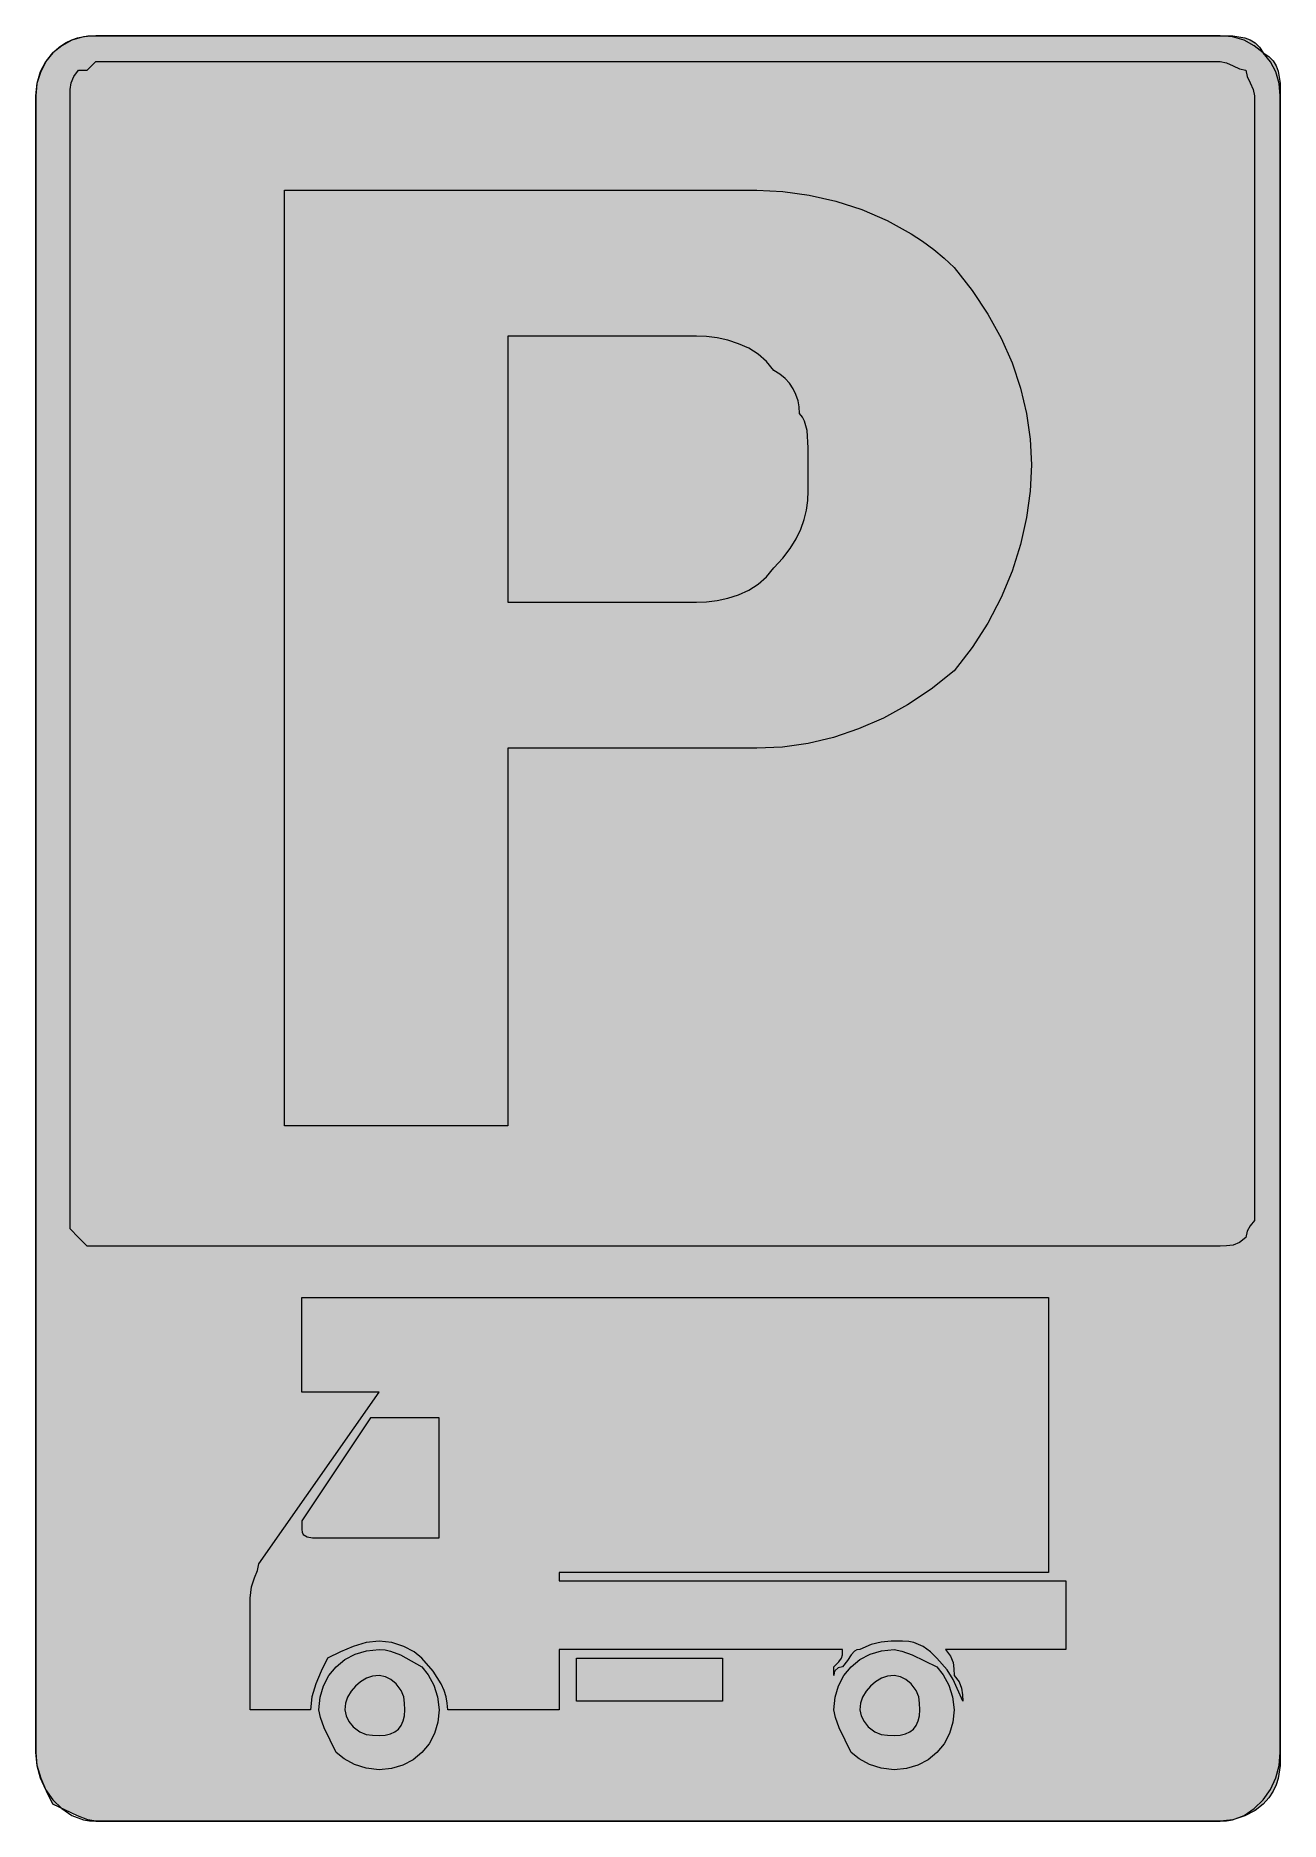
# Model space of a CAD drawing. Header units: metres. Extents: x 196 to 370, y 11 to 260.
import ezdxf

# ---------------------------------------------------------------- set-up
doc = ezdxf.new("R2010")
doc.units = ezdxf.units.M
for name, color, linetype, true_color in [('FILL_BLACK_000000', 7, 'Continuous', 0x000000), ('FILL_BLUE_0000FF', 7, 'Continuous', 0x0000ff), ('FILL_WHITE_FFFFFF', 7, 'Continuous', 0xffffff), ('STROKE_BLACK_000000', 7, 'Continuous', 0x000000)]:
    doc.layers.add(name, color=color, linetype=linetype, true_color=true_color)

msp = doc.modelspace()

# ---------------------------------------------------------------- hatches: boundary and pattern name
at = {"layer": 'FILL_BLACK_000000', "true_color": 0x000000}
h = msp.add_hatch(color=7, dxfattribs=at)
h.dxf.hatch_style = 1
h.paths.add_polyline_path([(308.52, 33.6), (308.65, 34.09), (308.67, 34.8), (269.07, 34.8), (269.07, 26.4), (253.47, 26.4), (253.41, 27.3), (253.25, 28.2), (252.96, 29.1), (252.57, 30), (251.45, 31.8), (249.87, 33.6), (248.76, 34.48), (247.32, 35.25), (245.65, 35.79), (243.87, 36), (242.07, 35.79), (240.27, 35.25), (238.47, 34.48), (236.67, 33.6), (235.79, 31.8), (235.02, 30), (234.48, 28.2), (234.27, 26.4), (225.87, 26.4), (225.87, 42), (226.06, 43.59), (226.47, 44.85), (226.88, 45.88), (227.07, 46.8), (243.87, 70.8), (233.07, 70.8), (233.07, 84), (337.47, 84), (337.47, 45.6), (269.07, 45.6), (269.07, 44.4), (339.87, 44.4), (339.87, 34.8), (323.07, 34.8), (323.76, 33.9), (324.12, 33), (324.25, 32.1), (324.27, 31.2), (324.96, 30.3), (325.32, 29.4), (325.45, 28.5), (325.47, 27.6), (324.12, 30.6), (323.28, 31.99), (321.87, 33.6), (320.95, 34.48), (319.92, 35.25), (318.66, 35.79), (317.92, 35.95), (317.07, 36), (315.46, 35.98), (314.07, 35.85), (312.68, 35.49), (311.07, 34.8), (310.67, 34.75), (310.36, 34.59), (309.87, 34.05), (309.38, 33.28), (308.67, 32.4), (308.07, 32.25), (307.66, 31.89), (307.52, 31.6), (307.47, 31.2), (307.47, 32.4), (308.16, 33.11), (308.52, 33.6)])
h.paths.add_polyline_path([(233.07, 51.6), (233.12, 51.2), (233.28, 50.91), (233.82, 50.55), (234.59, 50.42), (235.47, 50.4), (252.27, 50.4), (252.27, 67.2), (242.67, 67.2), (233.07, 52.8), (233.07, 51.6)], flags=16)
h = msp.add_hatch(color=7, dxfattribs=at)
h.dxf.hatch_style = 1
h.paths.add_polyline_path([(251.63, 23.06), (250.88, 21.63), (249.87, 20.4), (248.64, 19.39), (247.21, 18.64), (245.61, 18.16), (243.87, 18), (242.09, 18.21), (240.42, 18.75), (238.98, 19.52), (237.87, 20.4), (236.22, 23.85), (235.68, 25.29), (235.47, 26.4), (235.63, 28.14), (236.11, 29.74), (236.86, 31.17), (237.87, 32.4), (239.1, 33.41), (240.53, 34.16), (242.13, 34.64), (243.87, 34.8), (244.72, 34.75), (245.48, 34.59), (246.87, 34.05), (249.87, 32.4), (250.75, 31.29), (251.52, 29.85), (252.06, 28.18), (252.27, 26.4), (252.11, 24.66), (251.63, 23.06)])
h.paths.add_polyline_path([(247.32, 28.2), (246.96, 29.1), (246.27, 30), (245.52, 30.6), (244.75, 31.01), (243.87, 31.2), (242.97, 31.09), (242.11, 30.79), (241.3, 30.31), (240.57, 29.7), (239.96, 28.97), (239.48, 28.16), (239.18, 27.3), (239.07, 26.4), (239.26, 25.52), (239.67, 24.75), (240.27, 24), (241.17, 23.31), (242.07, 22.95), (242.97, 22.82), (243.87, 22.8), (244.71, 22.86), (245.45, 23.02), (246.06, 23.31), (246.57, 23.7), (246.96, 24.21), (247.25, 24.82), (247.41, 25.56), (247.47, 26.4), (247.45, 27.3), (247.32, 28.2)], flags=16)
h = msp.add_hatch(color=7, dxfattribs=at)
h.dxf.hatch_style = 1
h.paths.add_polyline_path([(271.47, 33.6), (291.87, 33.6), (291.87, 27.6), (271.47, 27.6), (271.47, 33.6)])
h = msp.add_hatch(color=7, dxfattribs=at)
h.dxf.hatch_style = 1
h.paths.add_polyline_path([(323.63, 23.06), (322.88, 21.63), (321.87, 20.4), (320.64, 19.39), (319.21, 18.64), (317.61, 18.16), (315.87, 18), (314.09, 18.21), (312.42, 18.75), (310.98, 19.52), (309.87, 20.4), (308.22, 23.85), (307.68, 25.29), (307.47, 26.4), (307.63, 28.14), (308.11, 29.74), (308.86, 31.17), (309.87, 32.4), (311.1, 33.41), (312.53, 34.16), (314.13, 34.64), (315.87, 34.8), (316.98, 34.59), (318.42, 34.05), (321.87, 32.4), (322.75, 31.29), (323.52, 29.85), (324.06, 28.18), (324.27, 26.4), (324.11, 24.66), (323.63, 23.06)])
h.paths.add_polyline_path([(319.32, 28.2), (318.96, 29.1), (318.27, 30), (317.52, 30.6), (316.75, 31.01), (315.87, 31.2), (314.97, 31.09), (314.11, 30.79), (313.3, 30.31), (312.57, 29.7), (311.96, 28.97), (311.48, 28.16), (311.18, 27.3), (311.07, 26.4), (311.26, 25.52), (311.67, 24.75), (312.27, 24), (313.17, 23.31), (314.07, 22.95), (314.97, 22.82), (315.87, 22.8), (316.71, 22.86), (317.45, 23.02), (318.06, 23.31), (318.57, 23.7), (318.96, 24.21), (319.25, 24.82), (319.41, 25.56), (319.47, 26.4), (319.45, 27.3), (319.32, 28.2)], flags=16)
at = {"layer": 'FILL_BLUE_0000FF', "true_color": 0x0000ff}
h = msp.add_hatch(color=7, dxfattribs=at)
h.dxf.hatch_style = 1
h.paths.add_polyline_path([(204.27, 91.2), (203.07, 91.2), (201.87, 92.4), (200.67, 93.6), (200.67, 94.8), (200.67, 252), (200.69, 252.9), (200.82, 253.8), (201.18, 254.7), (201.87, 255.6), (203.07, 255.6), (204.27, 256.8), (361.47, 256.8), (362.37, 256.61), (363.27, 256.2), (364.17, 255.79), (365.07, 255.6), (365.26, 254.7), (365.67, 253.8), (366.08, 252.9), (366.27, 252), (366.27, 94.8), (365.67, 94.05), (365.26, 93.28), (365.07, 92.4), (364.17, 91.71), (363.27, 91.35), (362.37, 91.22), (361.47, 91.2), (204.27, 91.2)])
at = {"layer": 'FILL_WHITE_FFFFFF', "true_color": 0xffffff}
h = msp.add_hatch(color=7, dxfattribs=at)
h.dxf.hatch_style = 1
h.paths.add_polyline_path([(203.16, 11.01), (201.72, 11.55), (198.27, 13.2), (197.39, 15), (196.62, 16.8), (196.08, 18.6), (195.87, 20.4), (195.87, 252), (196.08, 253.78), (196.62, 255.45), (197.39, 256.89), (198.27, 258), (199.17, 258.79), (200.05, 259.39), (200.91, 259.81), (201.72, 260.1), (203.16, 260.36), (204.27, 260.4), (361.47, 260.4), (363.25, 260.36), (364.92, 260.1), (365.68, 259.81), (366.36, 259.39), (366.97, 258.79), (367.47, 258), (368.26, 257.5), (368.86, 256.89), (369.28, 256.21), (369.57, 255.45), (369.83, 253.78), (369.87, 252), (369.87, 20.4), (369.83, 18.6), (369.57, 16.8), (369.28, 15.9), (368.86, 15), (368.26, 14.1), (367.47, 13.2), (366.36, 12.32), (364.92, 11.55), (363.25, 11.01), (361.47, 10.8), (204.27, 10.8), (203.16, 11.01)])
h = msp.add_hatch(color=7, dxfattribs=at)
h.dxf.hatch_style = 1
h.paths.add_polyline_path([(230.67, 108), (230.67, 238.8), (296.67, 238.8), (300.32, 238.63), (304.02, 238.12), (307.72, 237.28), (311.37, 236.1), (314.9, 234.58), (318.27, 232.72), (319.87, 231.67), (321.41, 230.53), (322.88, 229.31), (324.27, 228), (326.8, 224.8), (329, 221.49), (330.85, 218.11), (332.37, 214.65), (333.55, 211.14), (334.4, 207.58), (334.9, 204), (335.07, 200.4), (334.9, 196.75), (334.4, 193.03), (333.55, 189.28), (332.37, 185.55), (330.85, 181.87), (329, 178.29), (326.8, 174.86), (324.27, 171.6), (321.07, 169.07), (317.76, 166.87), (314.38, 165.02), (310.92, 163.5), (307.41, 162.32), (303.85, 161.47), (300.27, 160.97), (296.67, 160.8), (261.87, 160.8), (261.87, 108), (230.67, 108)])
h.paths.add_polyline_path([(289.67, 181.26), (291.14, 181.44), (292.64, 181.77), (294.12, 182.25), (295.55, 182.9), (296.88, 183.73), (298.06, 184.76), (299.07, 186), (300.31, 187.35), (301.34, 188.7), (302.17, 190.05), (302.82, 191.4), (303.3, 192.75), (303.63, 194.1), (303.81, 195.45), (303.87, 196.8), (303.87, 202.8), (303.72, 205.2), (303.36, 206.51), (303.07, 207.1), (302.67, 207.6), (302.61, 208.5), (302.45, 209.38), (302.16, 210.24), (301.77, 211.05), (301.26, 211.81), (300.65, 212.49), (299.91, 213.1), (299.07, 213.6), (298.06, 214.84), (296.88, 215.87), (295.55, 216.7), (294.12, 217.35), (292.64, 217.83), (291.14, 218.16), (289.67, 218.34), (288.27, 218.4), (261.87, 218.4), (261.87, 181.2), (288.27, 181.2), (289.67, 181.26)], flags=16)

# ---------------------------------------------------------------- linework, layer by layer
at = {"layer": 'FILL_BLACK_000000', "lineweight": 0, "true_color": 0x000000}
for points in [[(308.52, 33.6), (308.65, 34.09), (308.67, 34.8), (269.07, 34.8), (269.07, 26.4), (253.47, 26.4), (253.41, 27.3), (253.25, 28.2), (252.96, 29.1), (252.57, 30), (251.45, 31.8), (249.87, 33.6), (248.76, 34.48), (247.32, 35.25), (245.65, 35.79), (243.87, 36), (242.07, 35.79), (240.27, 35.25), (238.47, 34.48), (236.67, 33.6), (235.79, 31.8), (235.02, 30), (234.48, 28.2), (234.27, 26.4), (225.87, 26.4), (225.87, 42), (226.06, 43.59), (226.47, 44.85), (226.88, 45.88), (227.07, 46.8), (243.87, 70.8), (233.07, 70.8), (233.07, 84), (337.47, 84), (337.47, 45.6), (269.07, 45.6), (269.07, 44.4), (339.87, 44.4), (339.87, 34.8), (323.07, 34.8), (323.76, 33.9), (324.12, 33), (324.25, 32.1), (324.27, 31.2), (324.96, 30.3), (325.32, 29.4), (325.45, 28.5), (325.47, 27.6), (324.12, 30.6), (323.28, 31.99), (321.87, 33.6), (320.95, 34.48), (319.92, 35.25), (318.66, 35.79), (317.92, 35.95), (317.07, 36), (315.46, 35.98), (314.07, 35.85), (312.68, 35.49), (311.07, 34.8), (310.67, 34.75), (310.36, 34.59), (309.87, 34.05), (309.38, 33.28), (308.67, 32.4), (308.07, 32.25), (307.66, 31.89), (307.52, 31.6), (307.47, 31.2), (307.47, 32.4), (308.16, 33.11)], [(233.07, 51.6), (233.12, 51.2), (233.28, 50.91), (233.82, 50.55), (234.59, 50.42), (235.47, 50.4), (252.27, 50.4), (252.27, 67.2), (242.67, 67.2), (233.07, 52.8)], [(251.63, 23.06), (250.88, 21.63), (249.87, 20.4), (248.64, 19.39), (247.21, 18.64), (245.61, 18.16), (243.87, 18), (242.09, 18.21), (240.42, 18.75), (238.98, 19.52), (237.87, 20.4), (236.22, 23.85), (235.68, 25.29), (235.47, 26.4), (235.63, 28.14), (236.11, 29.74), (236.86, 31.17), (237.87, 32.4), (239.1, 33.41), (240.53, 34.16), (242.13, 34.64), (243.87, 34.8), (244.72, 34.75), (245.48, 34.59), (246.87, 34.05), (249.87, 32.4), (250.75, 31.29), (251.52, 29.85), (252.06, 28.18), (252.27, 26.4), (252.11, 24.66)], [(271.47, 33.6), (291.87, 33.6), (291.87, 27.6), (271.47, 27.6)], [(323.63, 23.06), (322.88, 21.63), (321.87, 20.4), (320.64, 19.39), (319.21, 18.64), (317.61, 18.16), (315.87, 18), (314.09, 18.21), (312.42, 18.75), (310.98, 19.52), (309.87, 20.4), (308.22, 23.85), (307.68, 25.29), (307.47, 26.4), (307.63, 28.14), (308.11, 29.74), (308.86, 31.17), (309.87, 32.4), (311.1, 33.41), (312.53, 34.16), (314.13, 34.64), (315.87, 34.8), (316.98, 34.59), (318.42, 34.05), (321.87, 32.4), (322.75, 31.29), (323.52, 29.85), (324.06, 28.18), (324.27, 26.4), (324.11, 24.66)], [(247.32, 28.2), (246.96, 29.1), (246.27, 30), (245.52, 30.6), (244.75, 31.01), (243.87, 31.2), (242.97, 31.09), (242.11, 30.79), (241.3, 30.31), (240.57, 29.7), (239.96, 28.97), (239.48, 28.16), (239.18, 27.3), (239.07, 26.4), (239.26, 25.52), (239.67, 24.75), (240.27, 24), (241.17, 23.31), (242.07, 22.95), (242.97, 22.82), (243.87, 22.8), (244.71, 22.86), (245.45, 23.02), (246.06, 23.31), (246.57, 23.7), (246.96, 24.21), (247.25, 24.82), (247.41, 25.56), (247.47, 26.4), (247.45, 27.3)], [(319.32, 28.2), (318.96, 29.1), (318.27, 30), (317.52, 30.6), (316.75, 31.01), (315.87, 31.2), (314.97, 31.09), (314.11, 30.79), (313.3, 30.31), (312.57, 29.7), (311.96, 28.97), (311.48, 28.16), (311.18, 27.3), (311.07, 26.4), (311.26, 25.52), (311.67, 24.75), (312.27, 24), (313.17, 23.31), (314.07, 22.95), (314.97, 22.82), (315.87, 22.8), (316.71, 22.86), (317.45, 23.02), (318.06, 23.31), (318.57, 23.7), (318.96, 24.21), (319.25, 24.82), (319.41, 25.56), (319.47, 26.4), (319.45, 27.3)]]:
    msp.add_lwpolyline(points, close=True, dxfattribs=at)
at = {"layer": 'FILL_BLUE_0000FF', "lineweight": 0, "true_color": 0x0000ff}
msp.add_lwpolyline([(204.27, 91.2), (203.07, 91.2), (201.87, 92.4), (200.67, 93.6), (200.67, 94.8), (200.67, 252), (200.69, 252.9), (200.82, 253.8), (201.18, 254.7), (201.87, 255.6), (203.07, 255.6), (204.27, 256.8), (361.47, 256.8), (362.37, 256.61), (363.27, 256.2), (364.17, 255.79), (365.07, 255.6), (365.26, 254.7), (365.67, 253.8), (366.08, 252.9), (366.27, 252), (366.27, 94.8), (365.67, 94.05), (365.26, 93.28), (365.07, 92.4), (364.17, 91.71), (363.27, 91.35), (362.37, 91.22), (361.47, 91.2)], close=True, dxfattribs=at)
at = {"layer": 'FILL_WHITE_FFFFFF', "lineweight": 0, "true_color": 0xffffff}
msp.add_lwpolyline([(203.16, 11.01), (201.72, 11.55), (198.27, 13.2), (197.39, 15), (196.62, 16.8), (196.08, 18.6), (195.87, 20.4), (195.87, 252), (196.08, 253.78), (196.62, 255.45), (197.39, 256.89), (198.27, 258), (199.17, 258.79), (200.05, 259.39), (200.91, 259.81), (201.72, 260.1), (203.16, 260.36), (204.27, 260.4), (361.47, 260.4), (363.25, 260.36), (364.92, 260.1), (365.68, 259.81), (366.36, 259.39), (366.97, 258.79), (367.47, 258), (368.26, 257.5), (368.86, 256.89), (369.28, 256.21), (369.57, 255.45), (369.83, 253.78), (369.87, 252), (369.87, 20.4), (369.83, 18.6), (369.57, 16.8), (369.28, 15.9), (368.86, 15), (368.26, 14.1), (367.47, 13.2), (366.36, 12.32), (364.92, 11.55), (363.25, 11.01), (361.47, 10.8), (204.27, 10.8)], close=True, dxfattribs=at)
at = {"layer": 'FILL_WHITE_FFFFFF', "lineweight": 0, "true_color": 0x0000ff}
for points in [[(230.67, 108), (230.67, 238.8), (296.67, 238.8), (300.32, 238.63), (304.02, 238.12), (307.72, 237.28), (311.37, 236.1), (314.9, 234.58), (318.27, 232.72), (319.87, 231.67), (321.41, 230.53), (322.88, 229.31), (324.27, 228), (326.8, 224.8), (329, 221.49), (330.85, 218.11), (332.37, 214.65), (333.55, 211.14), (334.4, 207.58), (334.9, 204), (335.07, 200.4), (334.9, 196.75), (334.4, 193.03), (333.55, 189.28), (332.37, 185.55), (330.85, 181.87), (329, 178.29), (326.8, 174.86), (324.27, 171.6), (321.07, 169.07), (317.76, 166.87), (314.38, 165.02), (310.92, 163.5), (307.41, 162.32), (303.85, 161.47), (300.27, 160.97), (296.67, 160.8), (261.87, 160.8), (261.87, 108)], [(289.67, 181.26), (291.14, 181.44), (292.64, 181.77), (294.12, 182.25), (295.55, 182.9), (296.88, 183.73), (298.06, 184.76), (299.07, 186), (300.31, 187.35), (301.34, 188.7), (302.17, 190.05), (302.82, 191.4), (303.3, 192.75), (303.63, 194.1), (303.81, 195.45), (303.87, 196.8), (303.87, 202.8), (303.72, 205.2), (303.36, 206.51), (303.07, 207.1), (302.67, 207.6), (302.61, 208.5), (302.45, 209.38), (302.16, 210.24), (301.77, 211.05), (301.26, 211.81), (300.65, 212.49), (299.91, 213.1), (299.07, 213.6), (298.06, 214.84), (296.88, 215.87), (295.55, 216.7), (294.12, 217.35), (292.64, 217.83), (291.14, 218.16), (289.67, 218.34), (288.27, 218.4), (261.87, 218.4), (261.87, 181.2), (288.27, 181.2)]]:
    msp.add_lwpolyline(points, close=True, dxfattribs=at)
at = {"layer": 'STROKE_BLACK_000000', "lineweight": 0, "true_color": 0x000000}
msp.add_lwpolyline([(204.27, 10.8), (361.47, 10.8), (362.355352, 10.855078), (363.209063, 11.015625), (364.8075, 11.625), (366.237188, 12.571875), (367.47, 13.8), (368.477813, 15.253125), (369.2325, 16.875), (369.705938, 18.609375), (369.87, 20.4), (369.87, 252), (369.705938, 253.739062), (369.2325, 255.3375), (368.477813, 256.767187), (367.47, 258), (366.237188, 259.007812), (364.8075, 259.7625), (363.209063, 260.235937), (361.47, 260.4), (204.27, 260.4), (202.530938, 260.235937), (200.9325, 259.7625), (199.502813, 259.007812), (198.27, 258), (197.262188, 256.767187), (196.5075, 255.3375), (196.034063, 253.739062), (195.87, 252), (195.87, 20.4), (196.034063, 18.609375), (196.5075, 16.875), (197.262188, 15.253125), (198.27, 13.8), (199.502813, 12.571875), (200.9325, 11.625), (202.530938, 11.015625), (203.384648, 10.855078), (204.27, 10.8)], dxfattribs=at)

doc.saveas('drawing.dxf')
